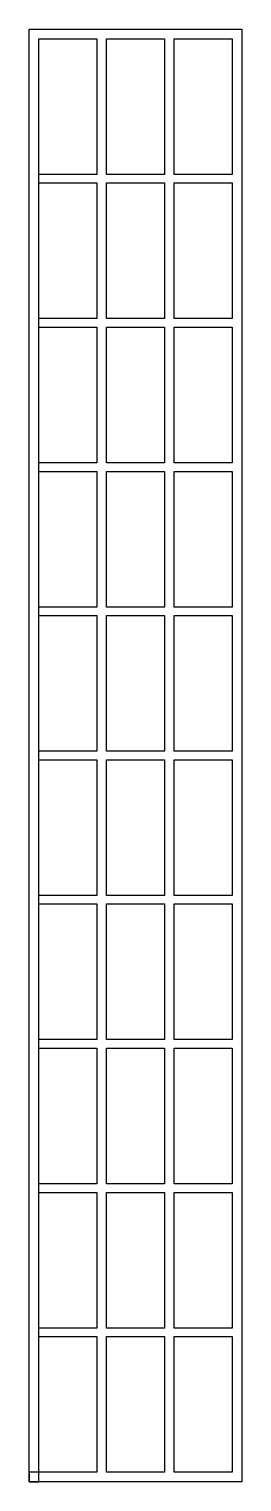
# Model space of a CAD drawing. Header units: millimetres. Extents: x 3312 to 3532, y 2761 to 4261.
import ezdxf

# ---------------------------------------------------------------- set-up
doc = ezdxf.new("R2010")
doc.units = ezdxf.units.MM

# ---------------------------------------------------------------- blocks, each defined once
blk = doc.blocks.new('*U5')
for points in [[(-140, 140), (-140, 200), (0, 200), (0, 140)], [(-140, 70), (-140, 130), (0, 130), (0, 70)], [(-140, 0), (-140, 60), (0, 60), (0, 0)]]:
    blk.add_lwpolyline(points, close=True)
blk = doc.blocks.new('*U6')
at = {"color": 0, "linetype": 'ByBlock', "lineweight": -2, "transparency": 16777216, "rotation": 270}
for p in [(3321.5, 4110.5), (3321.5, 3961.6), (3321.5, 3812.7), (3321.5, 3663.8), (3321.5, 3515), (3321.5, 3366.1), (3321.5, 3217.2), (3321.5, 3068.3), (3321.5, 2919.4), (3321.5, 2770.5)]:
    blk.add_blockref('*U5', p, dxfattribs=at)

msp = doc.modelspace()

# ---------------------------------------------------------------- linework, layer by layer
msp.add_line((3321.5, 2770.5), (3321.5, 4110.5))
for points in [[(3311.5, 4260.5), (3531.5, 4260.5), (3531.5, 2760.5), (3311.5, 2760.5)], [(3311.5, 2760.5), (3321.5, 2760.5), (3321.5, 2770.5), (3311.5, 2770.5)]]:
    msp.add_lwpolyline(points, close=True)

# ---------------------------------------------------------------- block references
msp.add_blockref('*U6', (0, 0))

doc.saveas('drawing.dxf')
